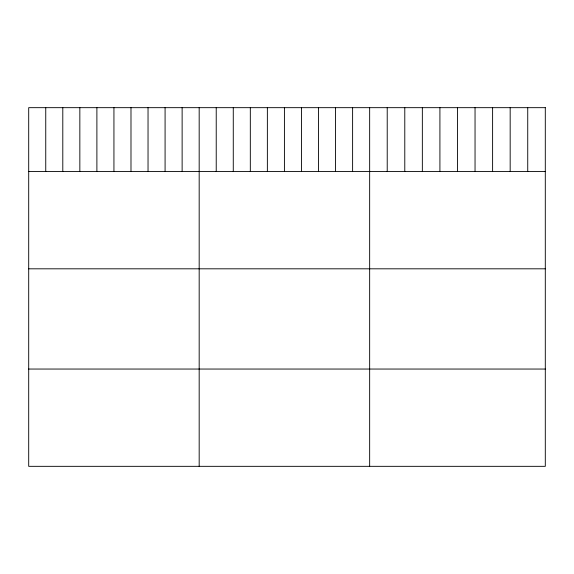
<?xml version="1.0" encoding="UTF-8"?>
<svg xmlns="http://www.w3.org/2000/svg" width="574" height="574" viewBox="0 0 574 574"><rect width="100%" height="100%" fill="white"/><g stroke="black" fill="none" stroke-linecap="round" stroke-linejoin="round"><path stroke-width="0.86" d="M28.7 171.526L545.3 171.526M28.7 268.811L545.3 268.811M28.7 369.046L545.3 369.046M527.736 107.668L527.736 171.526M510.171 107.668L510.171 171.526M492.607 107.668L492.607 171.526M475.042 107.668L475.042 171.526M457.478 107.668L457.478 171.526M439.914 107.668L439.914 171.526M422.349 107.668L422.349 171.526M404.785 107.668L404.785 171.526M387.22 107.668L387.22 171.526M369.656 107.668L369.656 466.332M352.608 107.668L352.608 171.526M335.56 107.668L335.56 171.526M318.513 107.668L318.513 171.526M301.465 107.668L301.465 171.526M284.417 107.668L284.417 171.526M267.369 107.668L267.369 171.526M250.321 107.668L250.321 171.526M233.274 107.668L233.274 171.526M216.226 107.668L216.226 171.526M199.178 107.668L199.178 466.332M182.13 107.668L182.13 171.526M165.082 107.668L165.082 171.526M148.035 107.668L148.035 171.526M130.987 107.668L130.987 171.526M113.939 107.668L113.939 171.526M96.891 107.668L96.891 171.526M79.843 107.668L79.843 171.526M62.796 107.668L62.796 171.526M45.748 107.668L45.748 171.526M545.3 107.668L28.7 107.668L28.7 466.332L545.3 466.332L545.3 107.668"/></g></svg>
